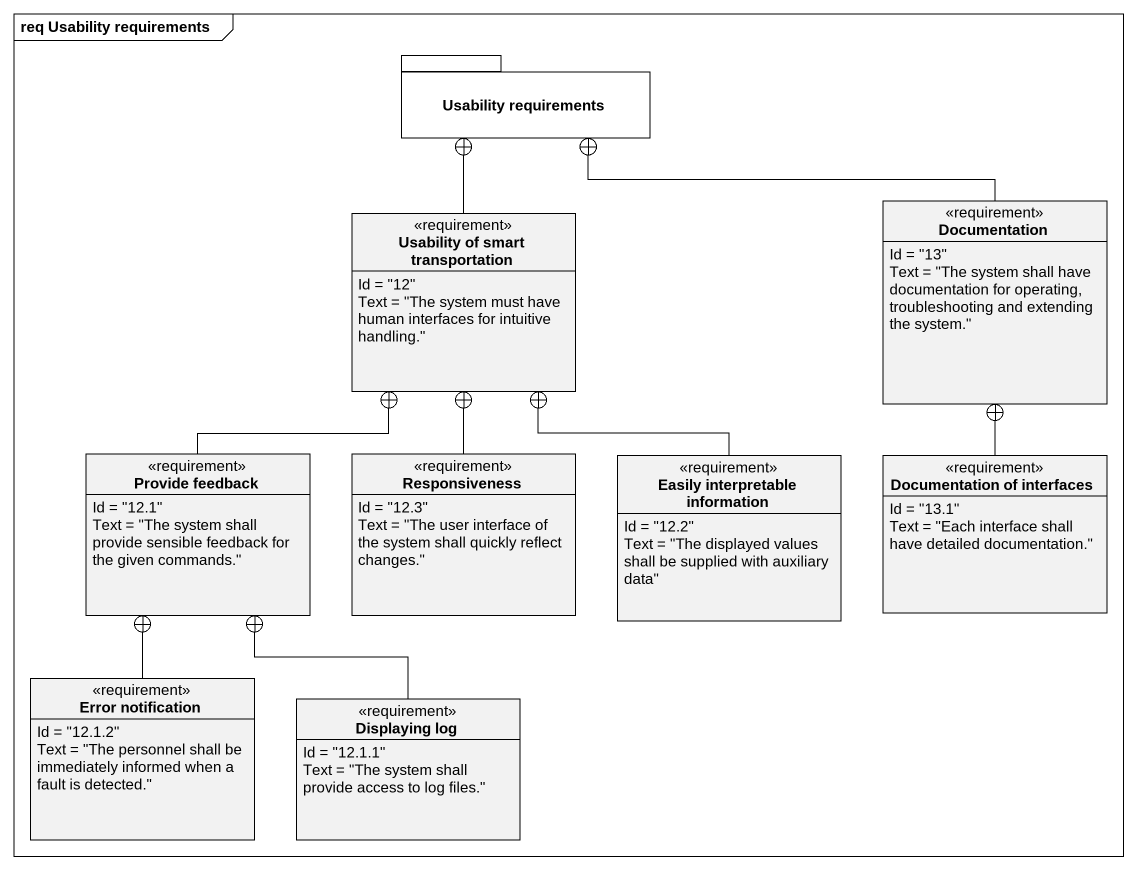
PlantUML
@startuml
mainframe req Usability requirements
hide circle
hide empty members
package "Usability requirements" as Usability_requirements {
}
class Documentation <<requirement>> {
  Id = "13"
  Text = "The system shall have documentation for operating, troubleshooting and extending the system."
}
class "Usability of smart transportation" as Usability_of_smart <<requirement>> {
  Id = "12"
  Text = "The system must have human interfaces for intuitive handling."
}
class "Provide feedback" as Provide_feedback <<requirement>> {
  Id = "12.1"
  Text = "The system shall provide sensible feedback for the given commands."
}
class Responsiveness <<requirement>> {
  Id = "12.3"
  Text = "The user interface of the system shall quickly reflect changes."
}
class "Easily interpretable information" as Easily_interpretable <<requirement>> {
  Id = "12.2"
  Text = "The displayed values shall be supplied with auxiliary data"
}
class "Documentation of interfaces" as Documentation_of_interfaces <<requirement>> {
  Id = "13.1"
  Text = "Each interface shall have detailed documentation."
}
class "Error notification" as Error_notification <<requirement>> {
  Id = "12.1.2"
  Text = "The personnel shall be immediately informed when a fault is detected."
}
class "Displaying log" as Displaying_log <<requirement>> {
  Id = "12.1.1"
  Text = "The system shall provide access to log files."
}
Documentation -left-+ Usability_requirements
Usability_of_smart -up-+ Usability_requirements
Provide_feedback -up-+ Usability_of_smart
Responsiveness -up-+ Usability_of_smart
Easily_interpretable -up-+ Usability_of_smart
Documentation_of_interfaces -up-+ Documentation
Error_notification -up-+ Provide_feedback
Displaying_log -up-+ Provide_feedback
@enduml
